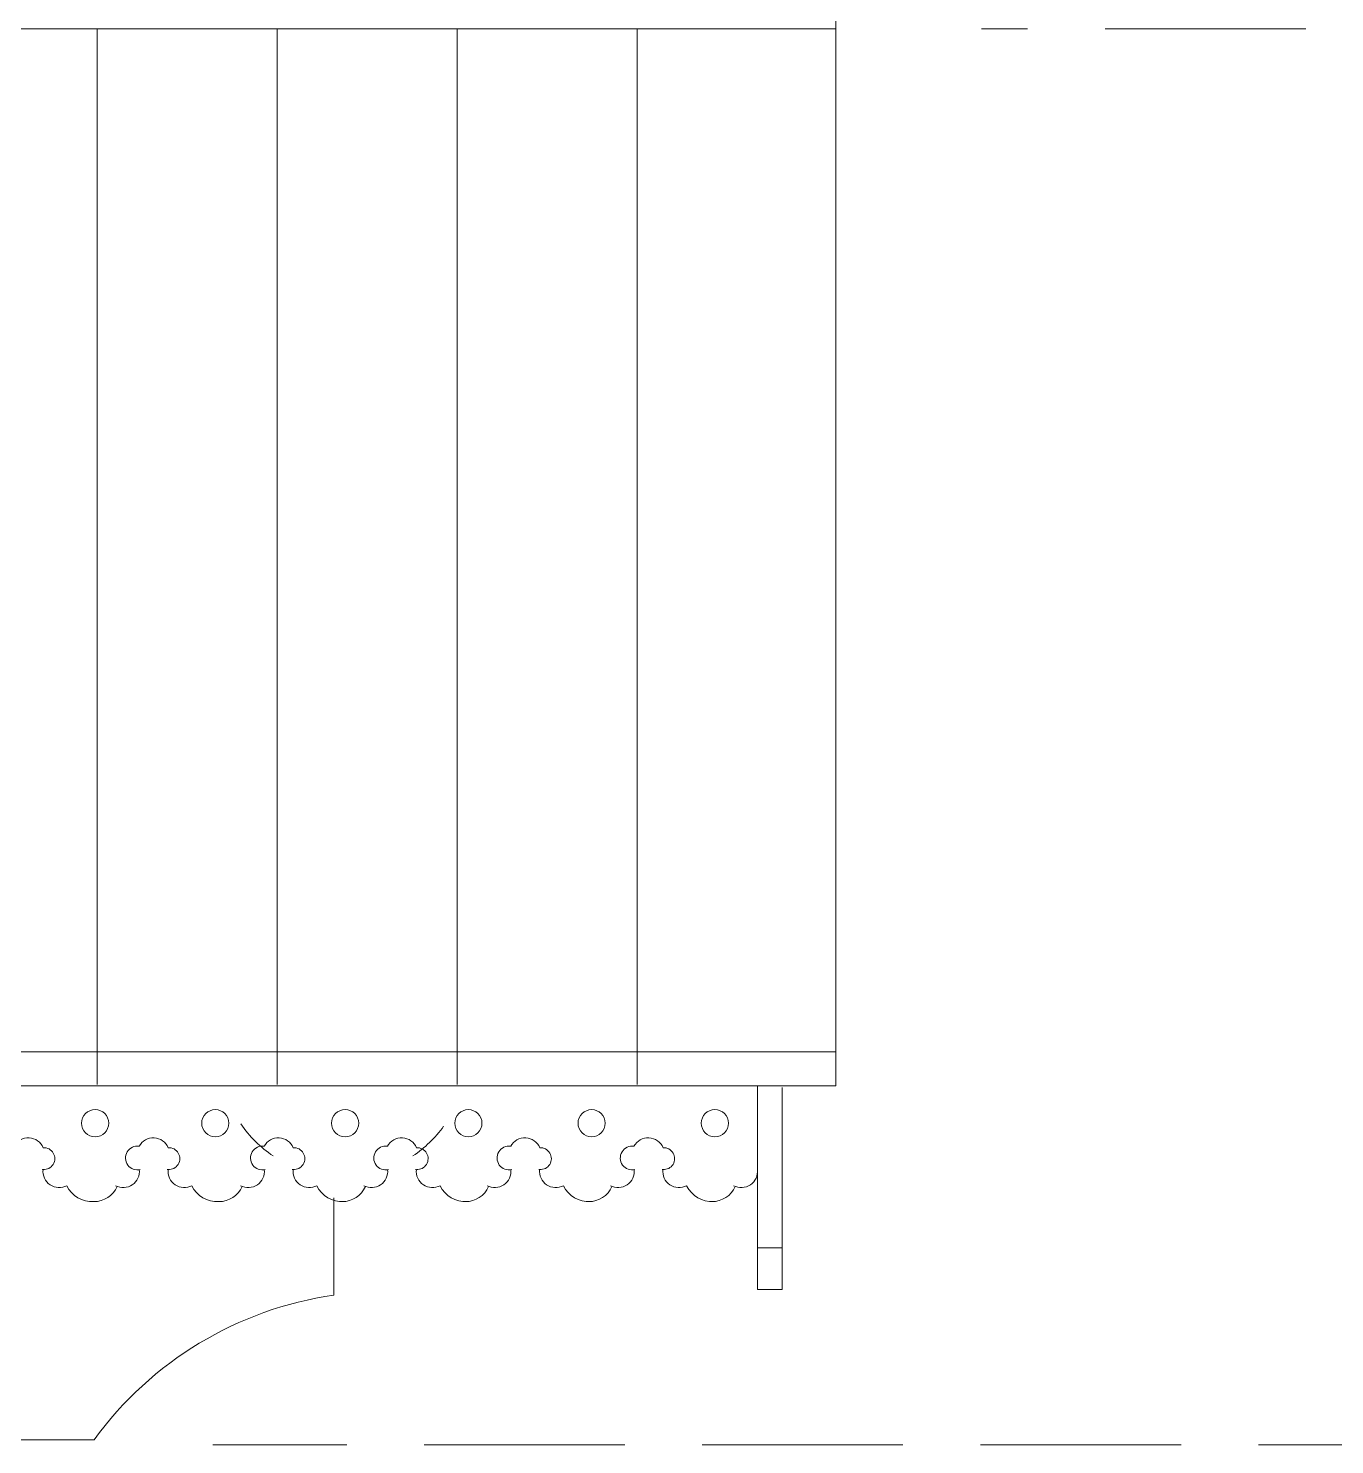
# Model space of a CAD drawing. Header units: millimetres. Extents: x 2399 to 111977, y 1313 to 59551.
# Drawn here: x 21597 to 23434, y 36158 to 38151 of the extents above; entities that cross this region are included whole.
import ezdxf

# ---------------------------------------------------------------- set-up
doc = ezdxf.new("R2010")
doc.units = ezdxf.units.MM
doc.linetypes.add('Невидимая', pattern=[391.222223, 282.222223, -109])
doc.layers.add('main line', color=7, linetype='Continuous', lineweight=13)

msp = doc.modelspace()

# ---------------------------------------------------------------- linework, layer by layer
at = {"layer": 'main line', "color": 7, "linetype": 'Continuous', "lineweight": 13}
for p, q in [((22732.462, 36662.9693), (22732.462, 41333.406)), ((22732.462, 38149.8902), (18580.1935, 38149.8902)), ((21693.392, 38149.8902), (21693.392, 36664.7037)), ((21946.6845, 38149.8902), (21946.6845, 36664.7037)), ((22199.9771, 38149.8902), (22199.9771, 36664.7037)), ((22453.2697, 38149.8902), (22453.2697, 36664.7037)), ((19185.8373, 36710.908), (22732.462, 36710.908)), ((19183.4424, 36662.9693), (22732.462, 36662.9693)), ((22622.531, 36662.9693), (22622.531, 36376.4229)), ((22656.9204, 36376.4229), (22656.9204, 36660.6938)), ((22026.4225, 36368.4759), (22026.4225, 36505.5834)), ((22656.9204, 36435.2513), (22622.531, 36435.2513)), ((22622.531, 36376.4229), (22656.9204, 36376.4229)), ((21568.8934, 36164.9748), (21689.1411, 36164.9748))]:
    msp.add_line(p, q, dxfattribs=at)
at = {"layer": 'main line', "color": 7, "linetype": 'Невидимая', "lineweight": 13}
for p, q in [((23784.8639, 38149.8902), (22937.6885, 38149.8902)), ((24783.1386, 36158.1741), (21856.3634, 36158.1741))]:
    msp.add_line(p, q, dxfattribs=at)
at = {"layer": 'main line', "color": 7, "linetype": 'Continuous', "lineweight": 13, "flags": 128}
for points in [[(21578.1018, 36545.255, -1.219803903), (21576.6713, 36577.9369, -0.63216014), (21617.6354, 36575.9387, -1.067465283), (21617.4006, 36545.255, 0.60309642), (21650.7924, 36522.4888)], [(21578.1018, 36545.255, -1.219803903), (21576.6713, 36577.9369, -0.63216014), (21617.6354, 36575.9387, -1.067465283), (21617.4006, 36545.255, 0.60309642), (21650.7924, 36522.4888)], [(21578.1018, 36545.255, -1.219803903), (21576.6713, 36577.9369, -0.63216014), (21617.6354, 36575.9387, -1.067465283), (21617.4006, 36545.255, 0.60309642), (21650.7924, 36522.4888)], [(21578.1018, 36545.255, -1.219803903), (21576.6713, 36577.9369, -0.63216014), (21617.6354, 36575.9387, -1.067465283), (21617.4006, 36545.255, 0.60309642), (21650.7924, 36522.4888)], [(21578.1018, 36545.255, -1.219803903), (21576.6713, 36577.9369, -0.63216014), (21617.6354, 36575.9387, -1.067465283), (21617.4006, 36545.255, 0.60309642), (21650.7924, 36522.4888)], [(21578.1018, 36545.255, -1.219803903), (21576.6713, 36577.9369, -0.63216014), (21617.6354, 36575.9387, -1.067465283), (21617.4006, 36545.255, 0.60309642), (21650.7924, 36522.4888)], [(21753.9685, 36545.255, -1.219803903), (21752.538, 36577.9369, -0.63216014), (21793.5021, 36575.9387, -1.067465283), (21793.2673, 36545.255, 0.60309642), (21826.6591, 36522.4888)], [(21753.9685, 36545.255, -1.219803903), (21752.538, 36577.9369, -0.63216014), (21793.5021, 36575.9387, -1.067465283), (21793.2673, 36545.255, 0.60309642), (21826.6591, 36522.4888)], [(21753.9685, 36545.255, -1.219803903), (21752.538, 36577.9369, -0.63216014), (21793.5021, 36575.9387, -1.067465283), (21793.2673, 36545.255, 0.60309642), (21826.6591, 36522.4888)], [(21753.9685, 36545.255, -1.219803903), (21752.538, 36577.9369, -0.63216014), (21793.5021, 36575.9387, -1.067465283), (21793.2673, 36545.255, 0.60309642), (21826.6591, 36522.4888)], [(21753.9685, 36545.255, -1.219803903), (21752.538, 36577.9369, -0.63216014), (21793.5021, 36575.9387, -1.067465283), (21793.2673, 36545.255, 0.60309642), (21826.6591, 36522.4888)], [(21753.9685, 36545.255, -1.219803903), (21752.538, 36577.9369, -0.63216014), (21793.5021, 36575.9387, -1.067465283), (21793.2673, 36545.255, 0.60309642), (21826.6591, 36522.4888)], [(21929.8352, 36545.255, -1.219803903), (21928.4047, 36577.9369, -0.63216014), (21969.3687, 36575.9387, -1.067465283), (21969.134, 36545.255, 0.60309642), (22002.5258, 36522.4888)], [(21929.8352, 36545.255, -1.219803903), (21928.4047, 36577.9369, -0.63216014), (21969.3687, 36575.9387, -1.067465283), (21969.134, 36545.255, 0.60309642), (22002.5258, 36522.4888)], [(21929.8352, 36545.255, -1.219803903), (21928.4047, 36577.9369, -0.63216014), (21969.3687, 36575.9387, -1.067465283), (21969.134, 36545.255, 0.60309642), (22002.5258, 36522.4888)], [(21929.8352, 36545.255, -1.219803903), (21928.4047, 36577.9369, -0.63216014), (21969.3687, 36575.9387, -1.067465283), (21969.134, 36545.255, 0.60309642), (22002.5258, 36522.4888)], [(21929.8352, 36545.255, -1.219803903), (21928.4047, 36577.9369, -0.63216014), (21969.3687, 36575.9387, -1.067465283), (21969.134, 36545.255, 0.60309642), (22002.5258, 36522.4888)], [(21929.8352, 36545.255, -1.219803903), (21928.4047, 36577.9369, -0.63216014), (21969.3687, 36575.9387, -1.067465283), (21969.134, 36545.255, 0.60309642), (22002.5258, 36522.4888)], [(22103.2471, 36545.255, -1.219803903), (22101.8167, 36577.9369, -0.63216014), (22142.7807, 36575.9387, -1.067465283), (22142.546, 36545.255, 0.60309642), (22175.9377, 36522.4888)], [(22103.2471, 36545.255, -1.219803903), (22101.8167, 36577.9369, -0.63216014), (22142.7807, 36575.9387, -1.067465283), (22142.546, 36545.255, 0.60309642), (22175.9377, 36522.4888)], [(22103.2471, 36545.255, -1.219803903), (22101.8167, 36577.9369, -0.63216014), (22142.7807, 36575.9387, -1.067465283), (22142.546, 36545.255, 0.60309642), (22175.9377, 36522.4888)], [(22103.2471, 36545.255, -1.219803903), (22101.8167, 36577.9369, -0.63216014), (22142.7807, 36575.9387, -1.067465283), (22142.546, 36545.255, 0.60309642), (22175.9377, 36522.4888)], [(22103.2471, 36545.255, -1.219803903), (22101.8167, 36577.9369, -0.63216014), (22142.7807, 36575.9387, -1.067465283), (22142.546, 36545.255, 0.60309642), (22175.9377, 36522.4888)], [(22103.2471, 36545.255, -1.219803903), (22101.8167, 36577.9369, -0.63216014), (22142.7807, 36575.9387, -1.067465283), (22142.546, 36545.255, 0.60309642), (22175.9377, 36522.4888)], [(22276.6591, 36545.255, -1.219803903), (22275.2287, 36577.9369, -0.63216014), (22316.1927, 36575.9387, -1.067465283), (22315.9579, 36545.255, 0.60309642), (22349.3497, 36522.4888)], [(22276.6591, 36545.255, -1.219803903), (22275.2287, 36577.9369, -0.63216014), (22316.1927, 36575.9387, -1.067465283), (22315.9579, 36545.255, 0.60309642), (22349.3497, 36522.4888)], [(22276.6591, 36545.255, -1.219803903), (22275.2287, 36577.9369, -0.63216014), (22316.1927, 36575.9387, -1.067465283), (22315.9579, 36545.255, 0.60309642), (22349.3497, 36522.4888)], [(22276.6591, 36545.255, -1.219803903), (22275.2287, 36577.9369, -0.63216014), (22316.1927, 36575.9387, -1.067465283), (22315.9579, 36545.255, 0.60309642), (22349.3497, 36522.4888)], [(22276.6591, 36545.255, -1.219803903), (22275.2287, 36577.9369, -0.63216014), (22316.1927, 36575.9387, -1.067465283), (22315.9579, 36545.255, 0.60309642), (22349.3497, 36522.4888)], [(22276.6591, 36545.255, -1.219803903), (22275.2287, 36577.9369, -0.63216014), (22316.1927, 36575.9387, -1.067465283), (22315.9579, 36545.255, 0.60309642), (22349.3497, 36522.4888)], [(22450.0711, 36545.255, -1.219803903), (22448.6406, 36577.9369, -0.63216014), (22489.6046, 36575.9387, -1.067465283), (22489.3699, 36545.255, 0.60309642), (22522.7616, 36522.4888)], [(22450.0711, 36545.255, -1.219803903), (22448.6406, 36577.9369, -0.63216014), (22489.6046, 36575.9387, -1.067465283), (22489.3699, 36545.255, 0.60309642), (22522.7616, 36522.4888)], [(22450.0711, 36545.255, -1.219803903), (22448.6406, 36577.9369, -0.63216014), (22489.6046, 36575.9387, -1.067465283), (22489.3699, 36545.255, 0.60309642), (22522.7616, 36522.4888)], [(22450.0711, 36545.255, -1.219803903), (22448.6406, 36577.9369, -0.63216014), (22489.6046, 36575.9387, -1.067465283), (22489.3699, 36545.255, 0.60309642), (22522.7616, 36522.4888)], [(22450.0711, 36545.255, -1.219803903), (22448.6406, 36577.9369, -0.63216014), (22489.6046, 36575.9387, -1.067465283), (22489.3699, 36545.255, 0.60309642), (22522.7616, 36522.4888)], [(22450.0711, 36545.255, -1.219803903), (22448.6406, 36577.9369, -0.63216014), (22489.6046, 36575.9387, -1.067465283), (22489.3699, 36545.255, 0.60309642), (22522.7616, 36522.4888)], [(21616.2029, 36545.255, 0.017938026), (21617.3743, 36545.0112)], [(21616.2029, 36545.255, 0.017938026), (21617.3743, 36545.0112)], [(21616.2029, 36545.255, 0.017938026), (21617.3743, 36545.0112)], [(21616.2029, 36545.255, 0.017938026), (21617.3743, 36545.0112)], [(21616.2029, 36545.255, 0.017938026), (21617.3743, 36545.0112)], [(21616.2029, 36545.255, 0.017938026), (21617.3743, 36545.0112)], [(21752.7708, 36545.255, -0.60309642), (21719.379, 36522.4888)], [(21752.7708, 36545.255, -0.60309642), (21719.379, 36522.4888)], [(21752.7708, 36545.255, -0.60309642), (21719.379, 36522.4888)], [(21752.7708, 36545.255, -0.60309642), (21719.379, 36522.4888)], [(21752.7708, 36545.255, -0.60309642), (21719.379, 36522.4888)], [(21752.7708, 36545.255, -0.60309642), (21719.379, 36522.4888)], [(21792.0696, 36545.255, 0.017938026), (21793.2409, 36545.0112)], [(21792.0696, 36545.255, 0.017938026), (21793.2409, 36545.0112)], [(21792.0696, 36545.255, 0.017938026), (21793.2409, 36545.0112)], [(21792.0696, 36545.255, 0.017938026), (21793.2409, 36545.0112)], [(21792.0696, 36545.255, 0.017938026), (21793.2409, 36545.0112)], [(21792.0696, 36545.255, 0.017938026), (21793.2409, 36545.0112)], [(21928.6375, 36545.255, -0.60309642), (21895.2457, 36522.4888)], [(21928.6375, 36545.255, -0.60309642), (21895.2457, 36522.4888)], [(21928.6375, 36545.255, -0.60309642), (21895.2457, 36522.4888)], [(21928.6375, 36545.255, -0.60309642), (21895.2457, 36522.4888)], [(21928.6375, 36545.255, -0.60309642), (21895.2457, 36522.4888)], [(21928.6375, 36545.255, -0.60309642), (21895.2457, 36522.4888)], [(21967.9363, 36545.255, 0.017938026), (21969.1076, 36545.0112)], [(21967.9363, 36545.255, 0.017938026), (21969.1076, 36545.0112)], [(21967.9363, 36545.255, 0.017938026), (21969.1076, 36545.0112)], [(21967.9363, 36545.255, 0.017938026), (21969.1076, 36545.0112)], [(21967.9363, 36545.255, 0.017938026), (21969.1076, 36545.0112)], [(21967.9363, 36545.255, 0.017938026), (21969.1076, 36545.0112)], [(22102.0494, 36545.255, -0.60309642), (22068.6577, 36522.4888)], [(22102.0494, 36545.255, -0.60309642), (22068.6577, 36522.4888)], [(22102.0494, 36545.255, -0.60309642), (22068.6577, 36522.4888)], [(22102.0494, 36545.255, -0.60309642), (22068.6577, 36522.4888)], [(22102.0494, 36545.255, -0.60309642), (22068.6577, 36522.4888)], [(22102.0494, 36545.255, -0.60309642), (22068.6577, 36522.4888)], [(22141.3482, 36545.255, 0.017938026), (22142.5196, 36545.0112)], [(22141.3482, 36545.255, 0.017938026), (22142.5196, 36545.0112)], [(22141.3482, 36545.255, 0.017938026), (22142.5196, 36545.0112)], [(22141.3482, 36545.255, 0.017938026), (22142.5196, 36545.0112)], [(22141.3482, 36545.255, 0.017938026), (22142.5196, 36545.0112)], [(22141.3482, 36545.255, 0.017938026), (22142.5196, 36545.0112)], [(22275.4614, 36545.255, -0.60309642), (22242.0696, 36522.4888)], [(22275.4614, 36545.255, -0.60309642), (22242.0696, 36522.4888)], [(22275.4614, 36545.255, -0.60309642), (22242.0696, 36522.4888)], [(22275.4614, 36545.255, -0.60309642), (22242.0696, 36522.4888)], [(22275.4614, 36545.255, -0.60309642), (22242.0696, 36522.4888)], [(22275.4614, 36545.255, -0.60309642), (22242.0696, 36522.4888)], [(22314.7602, 36545.255, 0.017938026), (22315.9316, 36545.0112)], [(22314.7602, 36545.255, 0.017938026), (22315.9316, 36545.0112)], [(22314.7602, 36545.255, 0.017938026), (22315.9316, 36545.0112)], [(22314.7602, 36545.255, 0.017938026), (22315.9316, 36545.0112)], [(22314.7602, 36545.255, 0.017938026), (22315.9316, 36545.0112)], [(22314.7602, 36545.255, 0.017938026), (22315.9316, 36545.0112)], [(22448.8734, 36545.255, -0.60309642), (22415.4816, 36522.4888)], [(22448.8734, 36545.255, -0.60309642), (22415.4816, 36522.4888)], [(22448.8734, 36545.255, -0.60309642), (22415.4816, 36522.4888)], [(22448.8734, 36545.255, -0.60309642), (22415.4816, 36522.4888)], [(22448.8734, 36545.255, -0.60309642), (22415.4816, 36522.4888)], [(22448.8734, 36545.255, -0.60309642), (22415.4816, 36522.4888)], [(22488.1722, 36545.255, 0.017938026), (22489.3435, 36545.0112)], [(22488.1722, 36545.255, 0.017938026), (22489.3435, 36545.0112)], [(22488.1722, 36545.255, 0.017938026), (22489.3435, 36545.0112)], [(22488.1722, 36545.255, 0.017938026), (22489.3435, 36545.0112)], [(22488.1722, 36545.255, 0.017938026), (22489.3435, 36545.0112)], [(22488.1722, 36545.255, 0.017938026), (22489.3435, 36545.0112)], [(22622.2853, 36545.255, -0.60309642), (22588.8936, 36522.4888)], [(22622.2853, 36545.255, -0.60309642), (22588.8936, 36522.4888)], [(22622.2853, 36545.255, -0.60309642), (22588.8936, 36522.4888)], [(22622.2853, 36545.255, -0.60309642), (22588.8936, 36522.4888)], [(22622.2853, 36545.255, -0.60309642), (22588.8936, 36522.4888)], [(22622.2853, 36545.255, -0.60309642), (22588.8936, 36522.4888)], [(21688.7201, 36500.1453, -0.304535594), (21650.7924, 36522.4888)], [(21688.7201, 36500.1453, -0.304535594), (21650.7924, 36522.4888)], [(21688.7201, 36500.1453, -0.304535594), (21650.7924, 36522.4888)], [(21688.7201, 36500.1453, -0.304535594), (21650.7924, 36522.4888)], [(21688.7201, 36500.1453, -0.304535594), (21650.7924, 36522.4888)], [(21688.7201, 36500.1453, -0.304535594), (21650.7924, 36522.4888)], [(21721.4934, 36521.5039, -0.304535594), (21688.7201, 36500.1453)], [(21721.4934, 36521.5039, -0.304535594), (21688.7201, 36500.1453)], [(21721.4934, 36521.5039, -0.304535594), (21688.7201, 36500.1453)], [(21721.4934, 36521.5039, -0.304535594), (21688.7201, 36500.1453)], [(21721.4934, 36521.5039, -0.304535594), (21688.7201, 36500.1453)], [(21721.4934, 36521.5039, -0.304535594), (21688.7201, 36500.1453)], [(21864.5867, 36500.1453, -0.304535594), (21826.6591, 36522.4888)], [(21864.5867, 36500.1453, -0.304535594), (21826.6591, 36522.4888)], [(21864.5867, 36500.1453, -0.304535594), (21826.6591, 36522.4888)], [(21864.5867, 36500.1453, -0.304535594), (21826.6591, 36522.4888)], [(21864.5867, 36500.1453, -0.304535594), (21826.6591, 36522.4888)], [(21864.5867, 36500.1453, -0.304535594), (21826.6591, 36522.4888)], [(21897.3601, 36521.5039, -0.304535594), (21864.5867, 36500.1453)], [(21897.3601, 36521.5039, -0.304535594), (21864.5867, 36500.1453)], [(21897.3601, 36521.5039, -0.304535594), (21864.5867, 36500.1453)], [(21897.3601, 36521.5039, -0.304535594), (21864.5867, 36500.1453)], [(21897.3601, 36521.5039, -0.304535594), (21864.5867, 36500.1453)], [(21897.3601, 36521.5039, -0.304535594), (21864.5867, 36500.1453)], [(22040.4534, 36500.1453, -0.304535594), (22002.5258, 36522.4888)], [(22040.4534, 36500.1453, -0.304535594), (22002.5258, 36522.4888)], [(22040.4534, 36500.1453, -0.304535594), (22002.5258, 36522.4888)], [(22040.4534, 36500.1453, -0.304535594), (22002.5258, 36522.4888)], [(22040.4534, 36500.1453, -0.304535594), (22002.5258, 36522.4888)], [(22040.4534, 36500.1453, -0.304535594), (22002.5258, 36522.4888)], [(22070.7721, 36521.5039, -0.304535594), (22037.9987, 36500.1453)], [(22070.7721, 36521.5039, -0.304535594), (22037.9987, 36500.1453)], [(22070.7721, 36521.5039, -0.304535594), (22037.9987, 36500.1453)], [(22070.7721, 36521.5039, -0.304535594), (22037.9987, 36500.1453)], [(22070.7721, 36521.5039, -0.304535594), (22037.9987, 36500.1453)], [(22070.7721, 36521.5039, -0.304535594), (22037.9987, 36500.1453)], [(22213.8654, 36500.1453, -0.304535594), (22175.9377, 36522.4888)], [(22213.8654, 36500.1453, -0.304535594), (22175.9377, 36522.4888)], [(22213.8654, 36500.1453, -0.304535594), (22175.9377, 36522.4888)], [(22213.8654, 36500.1453, -0.304535594), (22175.9377, 36522.4888)], [(22213.8654, 36500.1453, -0.304535594), (22175.9377, 36522.4888)], [(22213.8654, 36500.1453, -0.304535594), (22175.9377, 36522.4888)], [(22244.184, 36521.5039, -0.304535594), (22211.4107, 36500.1453)], [(22244.184, 36521.5039, -0.304535594), (22211.4107, 36500.1453)], [(22244.184, 36521.5039, -0.304535594), (22211.4107, 36500.1453)], [(22244.184, 36521.5039, -0.304535594), (22211.4107, 36500.1453)], [(22244.184, 36521.5039, -0.304535594), (22211.4107, 36500.1453)], [(22244.184, 36521.5039, -0.304535594), (22211.4107, 36500.1453)], [(22387.2774, 36500.1453, -0.304535594), (22349.3497, 36522.4888)], [(22387.2774, 36500.1453, -0.304535594), (22349.3497, 36522.4888)], [(22387.2774, 36500.1453, -0.304535594), (22349.3497, 36522.4888)], [(22387.2774, 36500.1453, -0.304535594), (22349.3497, 36522.4888)], [(22387.2774, 36500.1453, -0.304535594), (22349.3497, 36522.4888)], [(22387.2774, 36500.1453, -0.304535594), (22349.3497, 36522.4888)], [(22417.596, 36521.5039, -0.304535594), (22384.8226, 36500.1453)], [(22417.596, 36521.5039, -0.304535594), (22384.8226, 36500.1453)], [(22417.596, 36521.5039, -0.304535594), (22384.8226, 36500.1453)], [(22417.596, 36521.5039, -0.304535594), (22384.8226, 36500.1453)], [(22417.596, 36521.5039, -0.304535594), (22384.8226, 36500.1453)], [(22417.596, 36521.5039, -0.304535594), (22384.8226, 36500.1453)], [(22560.6893, 36500.1453, -0.304535594), (22522.7616, 36522.4888)], [(22560.6893, 36500.1453, -0.304535594), (22522.7616, 36522.4888)], [(22560.6893, 36500.1453, -0.304535594), (22522.7616, 36522.4888)], [(22560.6893, 36500.1453, -0.304535594), (22522.7616, 36522.4888)], [(22560.6893, 36500.1453, -0.304535594), (22522.7616, 36522.4888)], [(22560.6893, 36500.1453, -0.304535594), (22522.7616, 36522.4888)], [(22591.008, 36521.5039, -0.304535594), (22558.2346, 36500.1453)], [(22591.008, 36521.5039, -0.304535594), (22558.2346, 36500.1453)], [(22591.008, 36521.5039, -0.304535594), (22558.2346, 36500.1453)], [(22591.008, 36521.5039, -0.304535594), (22558.2346, 36500.1453)], [(22591.008, 36521.5039, -0.304535594), (22558.2346, 36500.1453)], [(22591.008, 36521.5039, -0.304535594), (22558.2346, 36500.1453)]]:
    msp.add_lwpolyline(points, format="xyb", dxfattribs=at)
at = {"layer": 'main line', "color": 7, "linetype": 'Continuous', "lineweight": 13}
for centre in [(21690.5271, 36610.3677), (21690.5271, 36610.3677), (21690.5271, 36610.3677), (21690.5271, 36610.3677), (21690.5271, 36610.3677), (21690.5271, 36610.3677), (21859.6649, 36610.3677), (21859.6649, 36610.3677), (21859.6649, 36610.3677), (21859.6649, 36610.3677), (21859.6649, 36610.3677), (21859.6649, 36610.3677), (22042.2605, 36610.3677), (22042.2605, 36610.3677), (22042.2605, 36610.3677), (22042.2605, 36610.3677), (22042.2605, 36610.3677), (22042.2605, 36610.3677), (22215.6724, 36610.3677), (22215.6724, 36610.3677), (22215.6724, 36610.3677), (22215.6724, 36610.3677), (22215.6724, 36610.3677), (22215.6724, 36610.3677), (22389.0844, 36610.3677), (22389.0844, 36610.3677), (22389.0844, 36610.3677), (22389.0844, 36610.3677), (22389.0844, 36610.3677), (22389.0844, 36610.3677), (22562.4964, 36610.3677), (22562.4964, 36610.3677), (22562.4964, 36610.3677), (22562.4964, 36610.3677), (22562.4964, 36610.3677), (22562.4964, 36610.3677)]:
    msp.add_circle(centre, 19.1338, dxfattribs=at)
for centre, radius, start, end in [((22039.4113, 36709.0481), 175, 214.7296025, 235.8039316), ((22039.4113, 36709.0481), 175, 304.1960684, 323.9562505), ((22098.4503, 35867.8429), 505.7879, 98.187161, 144.0227788)]:
    msp.add_arc(centre, radius, start, end, dxfattribs=at)

doc.saveas('drawing.dxf')
